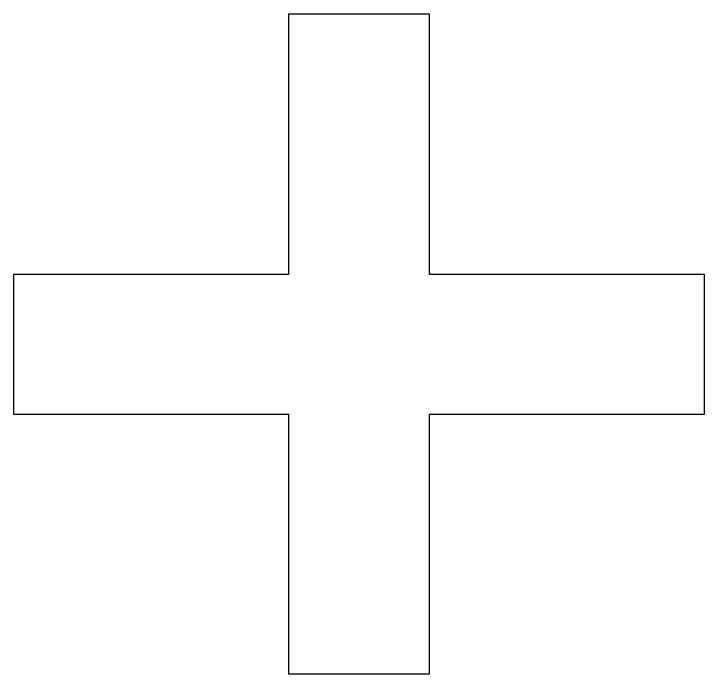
# Model space of a CAD drawing. Extents: x 1 to 47.7, y 0.2 to 35.
# Drawn here: x 36.5133 to 36.5948, y 14.0176 to 14.0955 of the extents above; entities that cross this region are included whole.
import ezdxf

# ---------------------------------------------------------------- set-up
doc = ezdxf.new("R2010")
doc.units = 0
doc.header["$MEASUREMENT"] = 0
for name, color, linetype in [('7_2___8__INDEPENDENT_INPUT', 7, 'CONTINUOUS'), ('7_5___8__INDEPENDENT_INPUT', 7, 'CONTINUOUS'), ('7_6____8__INDEPENDENT_INPU', 7, 'CONTINUOUS')]:
    doc.layers.add(name, color=color, linetype=linetype)

msp = doc.modelspace()

# ---------------------------------------------------------------- linework, layer by layer
at = {"layer": '7_2___8__INDEPENDENT_INPUT'}
msp.add_lwpolyline([(36.562351, 14.064765), (36.594822, 14.064765), (36.594822, 14.048191), (36.562351, 14.048191), (36.562351, 14.017551), (36.545776, 14.017551), (36.545776, 14.048191), (36.513306, 14.048191), (36.513306, 14.064765), (36.545776, 14.064765), (36.545776, 14.095513), (36.562351, 14.095513), (36.562351, 14.064765)], dxfattribs=at)
at = {"layer": '7_5___8__INDEPENDENT_INPUT'}
msp.add_lwpolyline([(36.562351, 14.064765), (36.594822, 14.064765), (36.594822, 14.048191), (36.562351, 14.048191), (36.562351, 14.017551), (36.545776, 14.017551), (36.545776, 14.048191), (36.513306, 14.048191), (36.513306, 14.064765), (36.545776, 14.064765), (36.545776, 14.095513), (36.562351, 14.095513), (36.562351, 14.064765)], dxfattribs=at)
at = {"layer": '7_6____8__INDEPENDENT_INPU'}
msp.add_lwpolyline([(36.562351, 14.064765), (36.594822, 14.064765), (36.594822, 14.048191), (36.562351, 14.048191), (36.562351, 14.017551), (36.545776, 14.017551), (36.545776, 14.048191), (36.513306, 14.048191), (36.513306, 14.064765), (36.545776, 14.064765), (36.545776, 14.095513), (36.562351, 14.095513), (36.562351, 14.064765)], dxfattribs=at)

doc.saveas('drawing.dxf')
